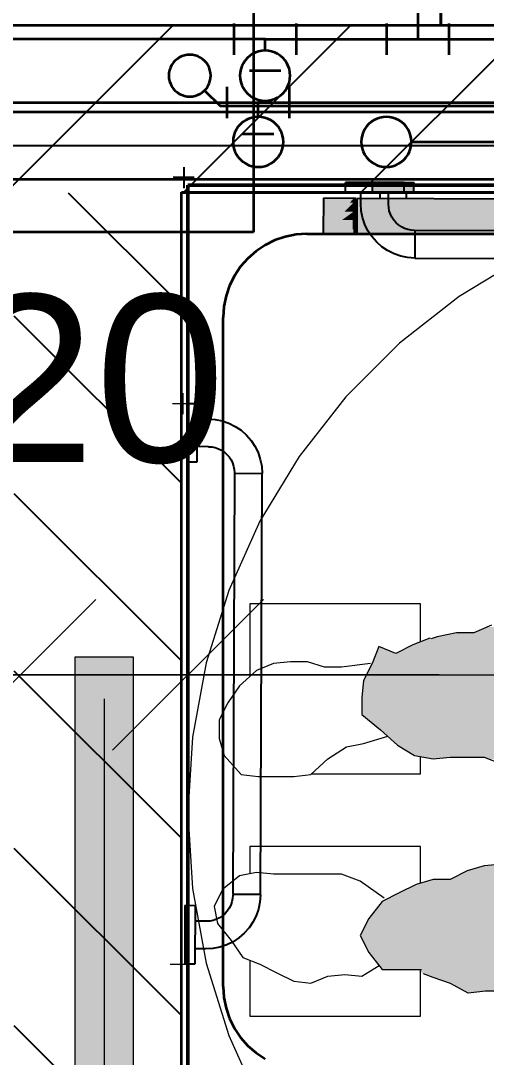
# Model space of a CAD drawing. Extents: x 0 to 756, y -25 to 420.
# Drawn here: x 347.24 to 358.36, y 277.34 to 302.13 of the extents above; entities that cross this region are included whole.
import ezdxf
from ezdxf.lldxf.tags import DXFTag

# ---------------------------------------------------------------- set-up
doc = ezdxf.new("R2010")
doc.units = 0
doc.layers.get('0').update_dxf_attribs({"lineweight": 25})
doc.layers.get('DEFPOINTS').update_dxf_attribs({"lineweight": 25})
for name, color, linetype, lineweight in [('A_Innenwand', 7, 'Continuous', 25), ('Fenstermakro_ Türmakro', 7, 'Continuous', 13), ('Menschen', 7, 'Continuous', 18), ('Möblierung', 7, 'Continuous', 13), ('S_Einrichtung', 7, 'Continuous', 35), ('Sanitär', 7, 'Continuous', 25), ('Sanitär-Armaturen', 7, 'Continuous', 13), ('Standard', 7, 'Continuous', 25), ('Wand Holz nicht tragend', 7, 'Continuous', 13), ('Wand Holz tragend', 7, 'Continuous', 13)]:
    doc.layers.add(name, color=color, linetype=linetype, lineweight=lineweight)
for name, color, linetype, lineweight, true_color in [('Hilfskonstruktion', 7, 'Continuous', 25, 0xcccc00), ('L_Abluft', 2, 'Continuous', 35, 0xffff00), ('L_Schalldaempfer', 7, 'Continuous', 35, 0xababab), ('Raum', 250, 'Continuous', 13, 0x333333), ('S_Kaltwasser', 3, 'Continuous', 35, 0x00ff00), ('S_Schmutzwasser', 7, 'Continuous', 35, 0x808040), ('S_Warmwasser', 1, 'fein_strichliert', 35, 0xff0000)]:
    doc.layers.add(name, color=color, linetype=linetype, lineweight=lineweight, true_color=true_color)
doc.styles.get("Standard").update_dxf_attribs({"font": 'arial.ttf'})
tags = doc.linetypes.add('fein_strichliert', pattern=[4, 1, -2, 1]).pattern_tags.tags
tags[8:9] = [DXFTag(74, 4), DXFTag(75, 0), DXFTag(340, '0'), DXFTag(46, 0.0), DXFTag(50, 0.0), DXFTag(44, 0.0), DXFTag(45, 0.0)]
tags[6:7] = [DXFTag(74, 4), DXFTag(75, 0), DXFTag(340, '0'), DXFTag(46, 0.0), DXFTag(50, 0.0), DXFTag(44, 0.0), DXFTag(45, 0.0)]
tags[4:5] = [DXFTag(74, 4), DXFTag(75, 0), DXFTag(340, '0'), DXFTag(46, 0.0), DXFTag(50, 0.0), DXFTag(44, 0.0), DXFTag(45, 0.0)]
tags = doc.linetypes.add('STRICHPUNKT2', pattern=[12.7, 6.35, -3.175, 0, -3.175]).pattern_tags.tags
tags[10:11] = [DXFTag(74, 4), DXFTag(75, 0), DXFTag(340, '0'), DXFTag(46, 0.0), DXFTag(50, 0.0), DXFTag(44, 0.0), DXFTag(45, 0.0)]
tags[8:9] = [DXFTag(74, 4), DXFTag(75, 0), DXFTag(340, '0'), DXFTag(46, 0.0), DXFTag(50, 0.0), DXFTag(44, 0.0), DXFTag(45, 0.0)]
tags[6:7] = [DXFTag(74, 4), DXFTag(75, 0), DXFTag(340, '0'), DXFTag(46, 0.0), DXFTag(50, 0.0), DXFTag(44, 0.0), DXFTag(45, 0.0)]
tags[4:5] = [DXFTag(74, 4), DXFTag(75, 0), DXFTag(340, '0'), DXFTag(46, 0.0), DXFTag(50, 0.0), DXFTag(44, 0.0), DXFTag(45, 0.0)]
tags = doc.linetypes.add('VERDECKT2_S2', pattern=[0.27, 0.2, -0.07]).pattern_tags.tags
tags[6:7] = [DXFTag(74, 4), DXFTag(75, 0), DXFTag(340, '0'), DXFTag(46, 1.0), DXFTag(50, 0.0), DXFTag(44, 0.0), DXFTag(45, 0.0)]
tags[4:5] = [DXFTag(74, 4), DXFTag(75, 0), DXFTag(340, '0'), DXFTag(46, 1.0), DXFTag(50, 0.0), DXFTag(44, 0.0), DXFTag(45, 0.0)]

# ---------------------------------------------------------------- blocks, each defined once
blk = doc.blocks.new('Referenz-A01I5XF3IE')
at = {"layer": 'DEFPOINTS', "color": 0, "linetype": 'Continuous', "lineweight": 18, "ltscale": 0.18}
for p, q in [((351.236, 298.191), (351.236, 298.191)), ((351.236, 298.191), (351.236, 298.191)), ((351.236, 286.482), (351.236, 286.482))]:
    blk.add_line(p, q, dxfattribs=at)
at = {"layer": 'Fenstermakro_ Türmakro', "color": 0, "linetype": 'Continuous', "ltscale": 0.13}
for p, q in [((349.935, 286.909), (348.534, 286.909)), ((348.534, 286.909), (348.534, 267.69)), ((349.935, 267.69), (349.935, 286.909)), ((349.234, 285.908), (349.234, 267.69))]:
    blk.add_line(p, q, dxfattribs=at)
for points in [[(348.534, 267.69), (349.935, 286.909), (348.534, 286.909)], [(348.534, 267.69), (349.935, 267.69), (349.935, 286.909)]]:
    blk.add_solid(points, dxfattribs=at)
at = {"layer": 'Hilfskonstruktion', "color": 0, "linetype": 'Continuous', "lineweight": -2, "ltscale": 0.25}
for p, q in [((351.137, 298.625), (351.135, 298.125)), ((351.386, 298.374), (350.886, 298.376))]:
    blk.add_line(p, q, dxfattribs=at)
at = {"layer": 'Hilfskonstruktion', "color": 0, "lineweight": 13}
for p, q in [((351.115, 293.222), (351.113, 292.721)), ((350.864, 292.973), (351.364, 292.971)), ((351.06, 279.814), (351.058, 279.314)), ((350.809, 279.565), (351.309, 279.563))]:
    blk.add_line(p, q, dxfattribs=at)
at = {"layer": 'Menschen', "color": 0, "lineweight": -2}
for points in [[(358.067, 287.487), (360.612, 287.626), (358.38, 287.626)], [(358.067, 287.487), (360.82, 287.487), (360.612, 287.626)], [(356.693, 287.231), (368.478, 287.348), (356.984, 287.348)], [(356.693, 287.231), (368.653, 287.231), (368.478, 287.348)], [(356.984, 287.348), (357.05, 287.348), (357.04, 287.37)], [(357.05, 287.348), (360.959, 287.394), (357.188, 287.394)], [(357.05, 287.348), (361.029, 287.348), (360.959, 287.394)], [(357.188, 287.394), (360.82, 287.487), (358.067, 287.487)], [(357.188, 287.394), (360.959, 287.394), (360.82, 287.487)], [(357.188, 287.394), (358.067, 287.487), (357.651, 287.487)], [(355.733, 286.995), (356.204, 286.995), (355.798, 287.157)], [(356.3, 287.043), (372.941, 287.151), (356.517, 287.151)], [(356.3, 287.043), (372.977, 287.043), (372.941, 287.151)], [(356.517, 287.151), (372.948, 287.198), (356.61, 287.198)], [(356.517, 287.151), (372.941, 287.151), (372.948, 287.198)], [(356.61, 287.198), (372.954, 287.231), (356.693, 287.231)], [(356.61, 287.198), (372.948, 287.198), (372.954, 287.231)], [(355.636, 286.751), (372.997, 286.995), (355.733, 286.995)], [(355.636, 286.751), (373.098, 286.751), (372.997, 286.995)], [(356.204, 286.995), (372.977, 287.043), (356.3, 287.043)], [(356.204, 286.995), (372.997, 286.995), (372.977, 287.043)], [(355.433, 286.345), (373.098, 286.751), (355.636, 286.751)], [(355.433, 286.345), (373.267, 286.345), (373.098, 286.751)], [(355.424, 286.26), (373.267, 286.345), (355.433, 286.345)], [(355.424, 286.26), (373.303, 286.26), (373.267, 286.345)], [(355.399, 286.008), (373.303, 286.26), (355.424, 286.26)], [(373.407, 286.008), (355.399, 286.008), (373.303, 286.26)], [(355.392, 285.938), (369.276, 286.008), (355.399, 286.008)], [(355.392, 285.938), (368.963, 285.938), (369.276, 286.008)], [(355.392, 285.922), (368.963, 285.938), (355.392, 285.938)], [(355.392, 285.922), (368.89, 285.922), (368.963, 285.938)], [(355.392, 285.708), (368.89, 285.922), (355.392, 285.922)], [(355.392, 285.708), (368.354, 285.708), (368.89, 285.922)], [(373.407, 286.008), (373.407, 286.008), (355.399, 286.008)], [(369.276, 286.008), (355.399, 286.008), (355.399, 286.008)], [(355.392, 285.532), (368.354, 285.708), (355.392, 285.708)], [(355.392, 285.532), (368.091, 285.532), (368.354, 285.708)], [(355.545, 285.407), (368.091, 285.532), (355.392, 285.532)], [(355.545, 285.407), (367.904, 285.407), (368.091, 285.532)], [(355.839, 285.166), (367.904, 285.407), (355.545, 285.407)], [(355.839, 285.166), (367.77, 285.166), (367.904, 285.407)], [(356, 285.021), (367.77, 285.166), (355.839, 285.166)], [(356, 285.021), (367.69, 285.021), (367.77, 285.166)], [(356.022, 285.001), (367.69, 285.021), (356, 285.021)], [(356.022, 285.001), (367.715, 285.001), (367.69, 285.021)], [(356.191, 284.849), (367.715, 285.001), (356.022, 285.001)], [(356.191, 284.849), (367.261, 284.849), (367.715, 285.001)], [(356.244, 284.801), (367.261, 284.849), (356.191, 284.849)], [(356.244, 284.801), (367.245, 284.801), (367.261, 284.849)], [(356.65, 284.557), (367.245, 284.801), (356.244, 284.801)], [(356.65, 284.557), (367.164, 284.557), (367.245, 284.801)], [(356.873, 284.516), (367.164, 284.557), (356.65, 284.557)], [(356.873, 284.516), (357.503, 284.516), (367.164, 284.557)], [(357.097, 284.476), (357.503, 284.516), (356.873, 284.516)], [(357.503, 284.516), (358.314, 284.516), (367.164, 284.557)], [(358.314, 284.516), (367.15, 284.516), (367.164, 284.557)], [(358.448, 284.463), (367.15, 284.516), (358.314, 284.516)], [(358.01, 281.825), (360.81, 281.916), (358.314, 281.916)], [(358.01, 281.825), (361.198, 281.825), (360.81, 281.916)], [(358.314, 281.916), (360.465, 281.998), (359.207, 281.998)], [(358.314, 281.916), (360.81, 281.916), (360.465, 281.998)], [(357.503, 281.591), (367.603, 281.795), (357.908, 281.795)], [(357.503, 281.591), (367.58, 281.591), (367.603, 281.795)], [(357.908, 281.795), (367.604, 281.802), (357.934, 281.802)], [(357.908, 281.795), (367.603, 281.795), (367.604, 281.802)], [(357.934, 281.802), (367.613, 281.825), (358.01, 281.825)], [(357.934, 281.802), (367.604, 281.802), (367.613, 281.825)], [(356.285, 281.266), (367.561, 281.416), (356.584, 281.416)], [(356.285, 281.266), (367.898, 281.266), (367.561, 281.416)], [(356.584, 281.416), (367.567, 281.47), (356.691, 281.47)], [(356.584, 281.416), (367.561, 281.416), (367.567, 281.47)], [(356.691, 281.47), (367.58, 281.591), (357.503, 281.591)], [(356.691, 281.47), (367.567, 281.47), (367.58, 281.591)], [(356.691, 281.47), (357.503, 281.591), (357.097, 281.591)], [(355.879, 281.063), (368.858, 281.116), (355.984, 281.116)], [(355.879, 281.063), (368.976, 281.063), (368.858, 281.116)], [(355.984, 281.116), (367.947, 281.244), (356.241, 281.244)], [(355.984, 281.116), (368.376, 281.116), (367.947, 281.244)], [(356.241, 281.244), (367.898, 281.266), (356.285, 281.266)], [(356.241, 281.244), (367.947, 281.244), (367.898, 281.266)], [(355.6, 280.714), (373.322, 280.944), (370.305, 280.944)], [(355.6, 280.714), (373.303, 280.714), (373.322, 280.944)], [(355.6, 280.714), (369.533, 280.944), (355.784, 280.944)], [(355.6, 280.714), (370.305, 280.944), (369.533, 280.944)], [(355.784, 280.944), (369.147, 280.987), (355.818, 280.987)], [(355.784, 280.944), (369.533, 280.944), (369.147, 280.987)], [(355.818, 280.987), (368.976, 281.063), (355.879, 281.063)], [(355.818, 280.987), (369.147, 280.987), (368.976, 281.063)], [(355.351, 280.251), (373.298, 280.657), (355.554, 280.657)], [(373.264, 280.251), (355.351, 280.251), (373.298, 280.657)], [(355.554, 280.657), (373.303, 280.714), (355.6, 280.714)], [(355.554, 280.657), (373.298, 280.657), (373.303, 280.714)], [(373.264, 280.251), (373.264, 280.251), (355.351, 280.251)], [(355.511, 279.932), (373.264, 280.251), (355.351, 280.251)], [(373.264, 280.251), (355.351, 280.251), (355.351, 280.251)], [(355.511, 279.932), (373.237, 279.932), (373.264, 280.251)], [(355.554, 279.845), (373.237, 279.932), (355.511, 279.932)], [(355.554, 279.845), (373.224, 279.845), (373.237, 279.932)], [(355.85, 279.475), (373.224, 279.845), (355.554, 279.845)], [(355.85, 279.475), (373.167, 279.475), (373.224, 279.845)], [(355.879, 279.438), (368.936, 279.475), (355.85, 279.475)], [(355.879, 279.438), (356.792, 279.438), (368.936, 279.475)], [(356.792, 279.438), (368.948, 279.438), (368.936, 279.475)], [(356.792, 279.364), (368.948, 279.438), (356.792, 279.438)], [(356.792, 279.364), (368.973, 279.364), (368.948, 279.438)], [(357.096, 279.243), (368.973, 279.364), (356.792, 279.364)], [(357.096, 279.243), (369.013, 279.243), (368.973, 279.364)], [(357.141, 279.228), (369.013, 279.243), (357.096, 279.243)], [(357.141, 279.228), (369.018, 279.228), (369.013, 279.243)], [(357.512, 279.104), (369.018, 279.228), (357.141, 279.228)], [(357.512, 279.104), (368.709, 279.104), (369.018, 279.228)], [(357.679, 279.011), (368.709, 279.104), (357.512, 279.104)], [(357.679, 279.011), (362.093, 279.011), (368.709, 279.104)], [(357.845, 278.919), (362.093, 279.011), (357.679, 279.011)], [(357.845, 278.919), (358.345, 278.919), (362.093, 279.011)], [(357.929, 278.872), (358.345, 278.919), (357.845, 278.919)], [(358.345, 278.919), (358.761, 278.919), (362.093, 279.011)]]:
    blk.add_solid(points, dxfattribs=at)
at = {"layer": 'Möblierung', "color": 0, "linetype": 'VERDECKT2_S2', "ltscale": 0.13}
for p, q in [((359.27, 296.472), (357.719, 295.534)), ((357.719, 295.534), (356.292, 294.416)), ((356.292, 294.416), (355.011, 293.134)), ((355.011, 293.134), (353.893, 291.708)), ((353.893, 291.708), (352.955, 290.157)), ((352.955, 290.157), (352.211, 288.504)), ((352.211, 288.504), (351.672, 286.773)), ((351.672, 286.773), (351.345, 284.99)), ((351.345, 284.99), (351.236, 283.181)), ((351.236, 283.181), (351.345, 281.372)), ((351.345, 281.372), (351.672, 279.589)), ((351.672, 279.589), (352.211, 277.858)), ((352.211, 277.858), (352.955, 276.206))]:
    blk.add_line(p, q, dxfattribs=at)
at = {"layer": 'Möblierung', "color": 0, "linetype": 'Continuous', "ltscale": 0.13}
for p, q in [((356.792, 288.181), (352.713, 288.181)), ((352.713, 288.181), (352.713, 286.442)), ((356.792, 287.271), (356.792, 288.181)), ((358.484, 287.672), (358.067, 287.487)), ((357.016, 287.36), (356.61, 287.198)), ((357.188, 287.394), (357.05, 287.348)), ((357.651, 287.487), (357.188, 287.394)), ((358.067, 287.487), (357.651, 287.487)), ((355.798, 287.157), (355.636, 286.751)), ((356.204, 286.995), (355.798, 287.157)), ((356.61, 287.198), (356.204, 286.995)), ((352.876, 286.588), (352.47, 286.223)), ((353.282, 286.751), (352.876, 286.588)), ((353.687, 286.791), (353.282, 286.751)), ((354.093, 286.791), (353.687, 286.791)), ((354.499, 286.67), (354.093, 286.791)), ((354.905, 286.67), (354.499, 286.67)), ((355.595, 286.751), (354.905, 286.67)), ((355.636, 286.751), (355.433, 286.345)), ((355.433, 286.345), (355.392, 285.938)), ((352.47, 286.223), (352.186, 285.816)), ((355.392, 285.938), (355.392, 285.532)), ((352.186, 285.816), (351.983, 285.41)), ((351.983, 285.41), (351.983, 284.963)), ((355.392, 285.532), (355.839, 285.166)), ((355.839, 285.166), (356.244, 284.801)), ((351.983, 284.963), (352.105, 284.557)), ((355.027, 284.76), (355.433, 284.841)), ((355.433, 284.841), (356.008, 285.014)), ((354.58, 284.476), (355.027, 284.76)), ((356.244, 284.801), (356.65, 284.557)), ((352.105, 284.557), (352.506, 284.096)), ((354.17, 284.096), (354.58, 284.476)), ((356.65, 284.557), (357.097, 284.476)), ((356.792, 284.119), (356.792, 284.531)), ((357.097, 284.476), (357.503, 284.516)), ((357.503, 284.516), (358.314, 284.516)), ((358.314, 284.516), (358.72, 284.354)), ((352.506, 284.096), (352.912, 284.055)), ((353.764, 284.055), (354.17, 284.096)), ((354.195, 284.119), (356.792, 284.119)), ((352.912, 284.055), (353.764, 284.055)), ((356.792, 282.379), (352.713, 282.379)), ((352.713, 282.379), (352.713, 281.721)), ((356.792, 281.5), (356.792, 282.379)), ((358.314, 281.916), (357.908, 281.795)), ((359.207, 281.998), (358.314, 281.916)), ((352.47, 281.673), (352.064, 281.348)), ((352.876, 281.754), (352.47, 281.673)), ((353.282, 281.713), (352.876, 281.754)), ((354.905, 281.713), (353.282, 281.713)), ((355.351, 281.551), (354.905, 281.713)), ((357.908, 281.795), (357.503, 281.591)), ((355.92, 281.145), (355.351, 281.551)), ((356.691, 281.47), (356.285, 281.266)), ((357.097, 281.591), (356.691, 281.47)), ((357.503, 281.591), (357.097, 281.591)), ((352.064, 281.348), (351.861, 280.941)), ((356.285, 281.266), (355.879, 281.063)), ((351.861, 280.941), (351.942, 280.535)), ((355.879, 281.063), (355.554, 280.657)), ((355.554, 280.657), (355.351, 280.251)), ((351.942, 280.535), (352.267, 280.129)), ((352.267, 280.129), (352.551, 279.723)), ((355.351, 280.251), (355.554, 279.845)), ((352.551, 279.723), (352.957, 279.56)), ((352.713, 279.658), (352.713, 278.317)), ((355.554, 279.845), (355.879, 279.438)), ((352.957, 279.56), (353.363, 279.357)), ((355.392, 279.276), (355.803, 279.533)), ((355.879, 279.438), (356.813, 279.438)), ((356.792, 278.317), (356.792, 279.438)), ((353.363, 279.357), (353.769, 279.154)), ((353.769, 279.154), (354.174, 279.113)), ((354.174, 279.113), (354.58, 279.276)), ((354.58, 279.276), (354.986, 279.316)), ((354.986, 279.316), (355.392, 279.276)), ((357.096, 279.243), (356.864, 279.336)), ((357.512, 279.104), (357.096, 279.243)), ((357.929, 278.872), (357.512, 279.104)), ((358.345, 278.919), (357.929, 278.872)), ((358.761, 278.919), (358.345, 278.919)), ((352.713, 278.317), (356.792, 278.317))]:
    blk.add_line(p, q, dxfattribs=at)
at = {"layer": 'Raum', "color": 0, "lineweight": -2}
for p, q in [((383.459, 298.191), (351.236, 298.191)), ((351.236, 298.191), (351.236, 235.481))]:
    blk.add_line(p, q, dxfattribs=at)
at = {"layer": 'Sanitär', "color": 0, "linetype": 'Continuous', "lineweight": -2, "ltscale": 0.25}
for p, q in [((354.997, 298.019), (354.999, 298.259)), ((356.399, 298.254), (354.999, 298.259)), ((355.636, 298.257), (355.635, 298.037)), ((356.637, 298.253), (355.636, 298.257)), ((356.398, 298.013), (356.399, 298.254)), ((356.636, 298.032), (356.637, 298.253)), ((356.398, 298.013), (354.997, 298.019)), ((355.366, 297.753), (355.368, 298.018)), ((355.635, 298.037), (356.636, 298.032)), ((355.818, 298.036), (355.817, 297.873)), ((356.027, 297.739), (356.028, 298.015)), ((356.453, 298.033), (356.452, 297.871)), ((354.472, 297.879), (354.468, 297.038)), ((355.25, 297.876), (354.472, 297.879)), ((355.192, 297.776), (355.191, 297.558)), ((355.232, 297.776), (355.192, 297.776)), ((355.231, 297.557), (355.232, 297.776)), ((355.246, 297.035), (355.25, 297.876)), ((355.272, 297.793), (355.249, 297.793)), ((355.272, 297.875), (355.269, 297.035)), ((359.737, 297.857), (355.272, 297.875)), ((355.376, 297.584), (355.366, 297.753)), ((356.032, 297.657), (356.027, 297.739)), ((355.191, 297.558), (355.231, 297.557)), ((355.408, 297.417), (355.376, 297.584)), ((356.047, 297.577), (356.032, 297.657)), ((356.073, 297.499), (356.047, 297.577)), ((356.109, 297.426), (356.073, 297.499)), ((355.19, 297.357), (355.189, 297.141)), ((355.23, 297.357), (355.19, 297.357)), ((355.229, 297.141), (355.23, 297.357)), ((355.462, 297.257), (355.408, 297.417)), ((355.536, 297.104), (355.462, 297.257)), ((356.154, 297.358), (356.109, 297.426)), ((356.208, 297.296), (356.154, 297.358)), ((356.269, 297.242), (356.208, 297.296)), ((356.337, 297.197), (356.269, 297.242)), ((354.468, 297.038), (355.246, 297.035)), ((355.189, 297.141), (355.229, 297.141)), ((355.269, 297.117), (355.247, 297.117)), ((355.269, 297.035), (359.734, 297.017)), ((355.629, 296.963), (355.536, 297.104)), ((356.41, 297.16), (356.337, 297.197)), ((356.487, 297.134), (356.41, 297.16)), ((356.567, 297.117), (356.487, 297.134)), ((356.648, 297.112), (356.567, 297.117)), ((362.059, 297.09), (356.648, 297.112)), ((356.662, 296.451), (356.665, 297.112)), ((355.74, 296.835), (355.629, 296.963)), ((355.867, 296.723), (355.74, 296.835)), ((356.007, 296.628), (355.867, 296.723)), ((356.159, 296.552), (356.007, 296.628)), ((356.319, 296.497), (356.159, 296.552)), ((356.485, 296.463), (356.319, 296.497)), ((356.654, 296.451), (356.485, 296.463)), ((356.654, 296.451), (361.941, 296.43)), ((351.214, 292.971), (351.208, 291.571)), ((351.214, 292.971), (351.454, 292.971)), ((351.454, 292.971), (351.448, 291.57)), ((351.453, 292.6), (351.717, 292.6)), ((351.717, 292.6), (351.886, 292.589)), ((351.886, 292.589), (352.052, 292.555)), ((352.052, 292.555), (352.213, 292.5)), ((352.213, 292.5), (352.364, 292.425)), ((352.364, 292.425), (352.505, 292.331)), ((352.505, 292.331), (352.632, 292.219)), ((352.632, 292.219), (352.743, 292.091)), ((352.743, 292.091), (352.837, 291.95)), ((351.726, 291.939), (351.45, 291.941)), ((351.726, 291.939), (351.808, 291.934)), ((351.808, 291.934), (351.888, 291.917)), ((351.888, 291.917), (351.965, 291.891)), ((351.965, 291.891), (352.038, 291.855)), ((352.038, 291.855), (352.106, 291.809)), ((352.106, 291.809), (352.167, 291.755)), ((352.837, 291.95), (352.912, 291.798)), ((352.912, 291.798), (352.965, 291.637)), ((351.448, 291.57), (351.208, 291.571)), ((352.167, 291.755), (352.22, 291.693)), ((352.22, 291.693), (352.265, 291.625)), ((352.265, 291.625), (352.301, 291.552)), ((352.301, 291.552), (352.327, 291.474)), ((352.965, 291.637), (352.998, 291.471)), ((352.348, 291.313), (352.306, 281.229)), ((352.327, 291.474), (352.343, 291.394)), ((352.343, 291.394), (352.348, 291.313)), ((353.008, 291.294), (352.348, 291.296)), ((352.967, 281.226), (353.008, 291.302)), ((352.998, 291.471), (353.008, 291.302)), ((352.301, 281.131), (352.284, 281.051)), ((352.306, 281.213), (352.301, 281.131)), ((352.967, 281.226), (352.306, 281.229)), ((352.967, 281.218), (352.955, 281.049)), ((351.165, 280.963), (351.159, 279.563)), ((351.405, 280.962), (351.165, 280.963)), ((351.405, 280.962), (351.399, 279.561)), ((352.222, 280.901), (352.176, 280.833)), ((352.258, 280.974), (352.222, 280.901)), ((352.284, 281.051), (352.258, 280.974)), ((352.921, 280.883), (352.866, 280.723)), ((352.955, 281.049), (352.921, 280.883)), ((351.919, 280.638), (351.841, 280.612)), ((351.992, 280.673), (351.919, 280.638)), ((352.06, 280.718), (351.992, 280.673)), ((352.122, 280.772), (352.06, 280.718)), ((352.176, 280.833), (352.122, 280.772)), ((352.866, 280.723), (352.79, 280.571)), ((351.68, 280.591), (351.403, 280.592)), ((351.761, 280.596), (351.68, 280.591)), ((351.841, 280.612), (351.761, 280.596)), ((352.696, 280.431), (352.583, 280.304)), ((352.79, 280.571), (352.696, 280.431)), ((352.455, 280.193), (352.314, 280.1)), ((352.583, 280.304), (352.455, 280.193)), ((351.665, 279.931), (351.401, 279.932)), ((351.834, 279.941), (351.665, 279.931)), ((352.001, 279.972), (351.834, 279.941)), ((352.161, 280.026), (352.001, 279.972)), ((352.314, 280.1), (352.161, 280.026)), ((351.399, 279.561), (351.159, 279.563))]:
    blk.add_line(p, q, dxfattribs=at)
at = {"layer": 'Sanitär', "color": 0, "lineweight": 13}
for points in [[(355.231, 297.558), (355.191, 297.558), (355.232, 297.776)], [(355.191, 297.558), (355.232, 297.776), (355.192, 297.776)], [(355.232, 297.776), (355.192, 297.776), (355.192, 297.776)], [(355.231, 297.557), (355.231, 297.558), (355.191, 297.558)], [(355.229, 297.141), (355.189, 297.141), (355.23, 297.357)], [(355.189, 297.141), (355.23, 297.357), (355.19, 297.357)], [(355.23, 297.357), (355.19, 297.357), (355.19, 297.357)], [(355.229, 297.141), (355.229, 297.141), (355.189, 297.141)]]:
    blk.add_solid(points, dxfattribs=at)
at = {"layer": 'Sanitär-Armaturen', "color": 0, "linetype": 'Continuous', "ltscale": 0.13}
for points in [[(356.636, 298.037), (355.635, 298.037), (356.637, 298.253)], [(355.635, 298.037), (356.637, 298.253), (355.636, 298.253)], [(356.637, 298.253), (355.636, 298.253), (355.636, 298.257)], [(356.636, 298.032), (356.636, 298.037), (355.635, 298.037)], [(354.468, 297.038), (355.192, 297.876), (354.472, 297.876)], [(354.468, 297.038), (355.192, 297.776), (355.106, 297.776)], [(355.192, 297.876), (354.472, 297.876), (354.472, 297.879)], [(355.191, 297.558), (354.978, 297.558), (355.192, 297.776)], [(355.192, 297.776), (355.106, 297.776), (355.192, 297.876)], [(355.232, 297.776), (355.192, 297.776), (355.232, 297.876)], [(355.192, 297.776), (355.232, 297.876), (355.192, 297.876)], [(355.232, 297.876), (355.192, 297.876), (355.192, 297.876)], [(355.232, 297.776), (355.232, 297.776), (355.192, 297.776)], [(355.232, 297.776), (355.25, 297.876), (355.232, 297.876)], [(355.25, 297.876), (355.232, 297.876), (355.232, 297.876)], [(355.232, 297.776), (355.249, 297.784), (355.233, 297.784)], [(355.249, 297.784), (355.233, 297.784), (355.25, 297.876)], [(359.734, 297.035), (355.269, 297.035), (359.737, 297.857)], [(355.269, 297.035), (359.737, 297.857), (355.272, 297.857)], [(359.737, 297.857), (355.272, 297.857), (355.272, 297.875)], [(354.468, 297.038), (355.191, 297.558), (354.978, 297.558)], [(355.19, 297.357), (354.912, 297.357), (355.191, 297.558)], [(355.19, 297.357), (355.231, 297.557), (355.191, 297.557)], [(355.19, 297.357), (355.231, 297.549), (355.229, 297.549)], [(355.23, 297.357), (355.19, 297.357), (355.231, 297.549)], [(355.231, 297.557), (355.191, 297.557), (355.191, 297.558)], [(355.231, 297.549), (355.229, 297.549), (355.231, 297.557)], [(355.248, 297.365), (355.23, 297.365), (355.231, 297.549)], [(354.468, 297.038), (355.19, 297.357), (354.912, 297.357)], [(355.189, 297.141), (354.701, 297.141), (355.19, 297.357)], [(355.23, 297.357), (355.23, 297.357), (355.19, 297.357)], [(355.23, 297.357), (355.248, 297.365), (355.23, 297.365)], [(355.189, 297.038), (354.468, 297.038), (355.189, 297.141)], [(354.468, 297.038), (355.189, 297.141), (354.701, 297.141)], [(355.189, 297.035), (355.189, 297.038), (354.468, 297.038)], [(355.189, 297.035), (355.229, 297.141), (355.189, 297.141)], [(355.229, 297.141), (355.189, 297.141), (355.189, 297.141)], [(355.189, 297.035), (355.229, 297.133), (355.226, 297.133)], [(355.229, 297.035), (355.189, 297.035), (355.229, 297.133)], [(355.229, 297.035), (355.229, 297.035), (355.189, 297.035)], [(355.229, 297.133), (355.226, 297.133), (355.229, 297.141)], [(355.246, 297.035), (355.229, 297.035), (355.229, 297.133)], [(355.246, 297.035), (355.246, 297.035), (355.229, 297.035)], [(359.734, 297.017), (359.734, 297.035), (355.269, 297.035)]]:
    blk.add_solid(points, dxfattribs=at)
at = {"layer": 'Standard', "color": 0, "lineweight": 18}
for p, q in [((351.236, 283.48), (351.236, 289.484)), ((351.236, 289.484), (351.236, 283.48)), ((345.432, 284.681), (349.034, 288.283)), ((349.034, 288.283), (345.432, 284.681)), ((349.435, 284.681), (353.037, 288.283)), ((353.037, 288.283), (349.435, 284.681)), ((341.229, 286.482), (350.235, 286.482)), ((353.237, 286.482), (344.231, 286.482)), ((345.232, 286.482), (354.238, 286.482)), ((347.233, 286.482), (351.236, 286.482)), ((357.24, 286.482), (348.234, 286.482)), ((351.236, 286.482), (364.627, 286.482))]:
    blk.add_line(p, q, dxfattribs=at)
at = {"layer": 'Wand Holz nicht tragend', "color": 0, "lineweight": 50}
blk.add_line((351.236, 298.191), (383.459, 298.191), dxfattribs=at)
at = {"layer": 'Wand Holz tragend', "color": 0, "lineweight": 50}
blk.add_line((351.236, 267.69), (351.236, 298.191), dxfattribs=at)
at = {"layer": 'Standard', "color": 0, "lineweight": 18, "insert": (345.91, 295.576), "char_height": 4.00267, "attachment_point": 1}
blk.add_mtext('{\\fArial;20}', dxfattribs=at)
blk = doc.blocks.new('Waschmaschine-A01I5XJBIE', base_point=(345.279, 302.013))
at = {"color": 0, "lineweight": -2}
for p, q in [((357.279, 314.013), (357.279, 302.013)), ((357.279, 302.013), (345.279, 302.013))]:
    blk.add_line(p, q, dxfattribs=at)
blk = doc.blocks.new('Anschluss-Element-A01I5XJDIE', base_point=(352.479, 300.213))
at = {"color": 0, "lineweight": -2}
for p, q in [((352.655, 301.238), (352.603, 301.179)), ((352.714, 301.289), (352.655, 301.238)), ((352.779, 301.333), (352.714, 301.289)), ((352.85, 301.368), (352.779, 301.333)), ((352.924, 301.393), (352.85, 301.368)), ((353.001, 301.408), (352.924, 301.393)), ((353.079, 301.413), (353.001, 301.408)), ((353.158, 301.408), (353.079, 301.413)), ((353.234, 301.393), (353.158, 301.408)), ((353.309, 301.368), (353.234, 301.393)), ((353.379, 301.333), (353.309, 301.368)), ((353.444, 301.289), (353.379, 301.333)), ((353.503, 301.238), (353.444, 301.289)), ((353.555, 301.179), (353.503, 301.238)), ((352.5, 300.969), (352.484, 300.892)), ((352.525, 301.043), (352.5, 300.969)), ((352.56, 301.113), (352.525, 301.043)), ((352.603, 301.179), (352.56, 301.113)), ((353.599, 301.113), (353.555, 301.179)), ((353.634, 301.043), (353.599, 301.113)), ((353.659, 300.969), (353.634, 301.043)), ((353.674, 300.892), (353.659, 300.969)), ((352.484, 300.892), (352.479, 300.813)), ((352.479, 300.813), (352.484, 300.735)), ((352.484, 300.735), (352.5, 300.658)), ((353.659, 300.658), (353.674, 300.735)), ((353.679, 300.813), (353.674, 300.892)), ((353.674, 300.735), (353.679, 300.813)), ((352.5, 300.658), (352.525, 300.584)), ((352.525, 300.584), (352.56, 300.513)), ((352.56, 300.513), (352.603, 300.448)), ((352.603, 300.448), (352.655, 300.389)), ((353.503, 300.389), (353.555, 300.448)), ((353.555, 300.448), (353.599, 300.513)), ((353.599, 300.513), (353.634, 300.584)), ((353.634, 300.584), (353.659, 300.658)), ((352.655, 300.389), (352.714, 300.337)), ((352.714, 300.337), (352.779, 300.294)), ((352.779, 300.294), (352.85, 300.259)), ((352.85, 300.259), (352.924, 300.234)), ((352.924, 300.234), (353.001, 300.218)), ((353.001, 300.218), (353.079, 300.213)), ((353.079, 300.213), (353.158, 300.218)), ((353.158, 300.218), (353.234, 300.234)), ((353.234, 300.234), (353.309, 300.259)), ((353.309, 300.259), (353.379, 300.294)), ((353.379, 300.294), (353.444, 300.337)), ((353.444, 300.337), (353.503, 300.389))]:
    blk.add_line(p, q, dxfattribs=at)
blk = doc.blocks.new('Anschluss-Element-A01I5XJFIE', base_point=(350.779, 300.313))
at = {"color": 0, "lineweight": -2}
for p, q in [((350.975, 301.21), (350.926, 301.167)), ((351.029, 301.246), (350.975, 301.21)), ((351.088, 301.275), (351.029, 301.246)), ((351.15, 301.296), (351.088, 301.275)), ((351.214, 301.309), (351.15, 301.296)), ((351.279, 301.313), (351.214, 301.309)), ((351.344, 301.309), (351.279, 301.313)), ((351.409, 301.296), (351.344, 301.309)), ((351.471, 301.275), (351.409, 301.296)), ((351.529, 301.246), (351.471, 301.275)), ((351.584, 301.21), (351.529, 301.246)), ((351.633, 301.167), (351.584, 301.21)), ((350.796, 300.943), (350.783, 300.879)), ((350.817, 301.005), (350.796, 300.943)), ((350.846, 301.063), (350.817, 301.005)), ((350.883, 301.118), (350.846, 301.063)), ((350.926, 301.167), (350.883, 301.118)), ((351.676, 301.118), (351.633, 301.167)), ((351.712, 301.063), (351.676, 301.118)), ((351.741, 301.005), (351.712, 301.063)), ((351.762, 300.943), (351.741, 301.005)), ((351.775, 300.879), (351.762, 300.943)), ((350.783, 300.879), (350.779, 300.813)), ((350.779, 300.813), (350.783, 300.748)), ((350.783, 300.748), (350.796, 300.684)), ((351.762, 300.684), (351.775, 300.748)), ((351.779, 300.813), (351.775, 300.879)), ((351.775, 300.748), (351.779, 300.813)), ((350.796, 300.684), (350.817, 300.622)), ((350.817, 300.622), (350.846, 300.563)), ((350.846, 300.563), (350.883, 300.509)), ((350.883, 300.509), (350.926, 300.46)), ((350.926, 300.46), (350.975, 300.417)), ((351.584, 300.417), (351.633, 300.46)), ((351.633, 300.46), (351.676, 300.509)), ((351.676, 300.509), (351.712, 300.563)), ((351.712, 300.563), (351.741, 300.622)), ((351.741, 300.622), (351.762, 300.684)), ((350.975, 300.417), (351.029, 300.38)), ((351.029, 300.38), (351.088, 300.351)), ((351.088, 300.351), (351.15, 300.33)), ((351.15, 300.33), (351.214, 300.318)), ((351.214, 300.318), (351.279, 300.313)), ((351.279, 300.313), (351.344, 300.318)), ((351.344, 300.318), (351.409, 300.33)), ((351.409, 300.33), (351.471, 300.351)), ((351.471, 300.351), (351.529, 300.38)), ((351.529, 300.38), (351.584, 300.417))]:
    blk.add_line(p, q, dxfattribs=at)
blk = doc.blocks.new('Polygon-A01I5XKRIE', base_point=(324.519, 297.073))
at = {"color": 0, "linetype": 'ByBlock', "lineweight": -2, "ltscale": 0.35}
for p, q in [((352.799, 313.793), (352.799, 297.073)), ((352.799, 297.073), (324.519, 297.073))]:
    blk.add_line(p, q, dxfattribs=at)
blk = doc.blocks.new('Wand-A01I5XLBIE', base_point=(280.279, 298.013))
at = {"color": 0, "linetype": 'ByBlock', "lineweight": -2, "ltscale": 0.25}
for p, q in [((296.279, 302.013), (387.279, 302.013)), ((351.079, 298.013), (387.279, 298.013))]:
    blk.add_line(p, q, dxfattribs=at)
at = {"color": 0, "lineweight": -2}
for p, q in [((346.876, 298.013), (350.876, 302.013)), ((351.118, 298.013), (355.118, 302.013)), ((355.361, 298.013), (359.361, 302.013))]:
    blk.add_line(p, q, dxfattribs=at)
blk = doc.blocks.new('Wickelfalzrohr-A01I5XLZIE', base_point=(306.886, 298.338))
at = {"color": 0, "linetype": 'ByBlock', "lineweight": -2, "ltscale": 0.35}
for p, q in [((366.886, 299.938), (306.886, 299.938)), ((306.886, 298.338), (366.886, 298.338))]:
    blk.add_line(p, q, dxfattribs=at)
at = {"color": 0, "linetype": 'STRICHPUNKT2', "lineweight": 25, "ltscale": 0.25}
blk.add_line((366.886, 299.138), (306.886, 299.138), dxfattribs=at)
blk = doc.blocks.new('Waschmaschine-A01I5XN7IE', base_point=(357.279, 302.013))
at = {"color": 0, "lineweight": -2}
for p, q in [((357.279, 302.013), (357.279, 314.013)), ((369.279, 302.013), (357.279, 302.013))]:
    blk.add_line(p, q, dxfattribs=at)
blk = doc.blocks.new('Duschwanne-A01I5XNLIE', base_point=(351.079, 276.029))
at = {"color": 0, "linetype": 'ByBlock', "lineweight": -2, "ltscale": 0.35}
for p, q in [((351.079, 276.029), (351.079, 298.029)), ((351.079, 298.029), (383.279, 298.029)), ((353.818, 297.012), (353.562, 296.961)), ((354.079, 297.029), (353.818, 297.012)), ((354.079, 297.029), (380.279, 297.029)), ((353.079, 296.761), (352.862, 296.615)), ((353.314, 296.876), (353.079, 296.761)), ((353.562, 296.961), (353.314, 296.876)), ((352.862, 296.615), (352.665, 296.443)), ((352.492, 296.246), (352.347, 296.029)), ((352.665, 296.443), (352.492, 296.246)), ((352.347, 296.029), (352.231, 295.794)), ((352.231, 295.794), (352.147, 295.546)), ((352.147, 295.546), (352.096, 295.29)), ((352.096, 295.29), (352.079, 295.029)), ((352.079, 279.029), (352.079, 295.029)), ((352.079, 279.029), (352.096, 278.768)), ((352.096, 278.768), (352.147, 278.511)), ((352.147, 278.511), (352.231, 278.263)), ((352.231, 278.263), (352.347, 278.029)), ((352.347, 278.029), (352.492, 277.811)), ((352.492, 277.811), (352.665, 277.614)), ((352.665, 277.614), (352.862, 277.442)), ((352.862, 277.442), (353.079, 277.297))]:
    blk.add_line(p, q, dxfattribs=at)
blk = doc.blocks.new('Anschluss-Element-A01I5XNNIE', base_point=(355.375, 298.629))
at = {"color": 0, "lineweight": -2}
for p, q in [((355.61, 299.705), (355.551, 299.653)), ((355.675, 299.748), (355.61, 299.705)), ((355.745, 299.783), (355.675, 299.748)), ((355.82, 299.808), (355.745, 299.783)), ((355.896, 299.824), (355.82, 299.808)), ((355.975, 299.829), (355.896, 299.824)), ((356.053, 299.824), (355.975, 299.829)), ((356.13, 299.808), (356.053, 299.824)), ((356.204, 299.783), (356.13, 299.808)), ((356.275, 299.748), (356.204, 299.783)), ((356.34, 299.705), (356.275, 299.748)), ((356.399, 299.653), (356.34, 299.705)), ((355.42, 299.458), (355.395, 299.384)), ((355.455, 299.529), (355.42, 299.458)), ((355.499, 299.594), (355.455, 299.529)), ((355.551, 299.653), (355.499, 299.594)), ((356.451, 299.594), (356.399, 299.653)), ((356.494, 299.529), (356.451, 299.594)), ((356.529, 299.458), (356.494, 299.529)), ((356.554, 299.384), (356.529, 299.458)), ((355.38, 299.307), (355.375, 299.229)), ((355.375, 299.229), (355.38, 299.15)), ((355.395, 299.384), (355.38, 299.307)), ((356.57, 299.307), (356.554, 299.384)), ((356.575, 299.229), (356.57, 299.307)), ((356.57, 299.15), (356.575, 299.229)), ((355.38, 299.15), (355.395, 299.073)), ((355.395, 299.073), (355.42, 298.999)), ((355.42, 298.999), (355.455, 298.929)), ((356.494, 298.929), (356.529, 298.999)), ((356.529, 298.999), (356.554, 299.073)), ((356.554, 299.073), (356.57, 299.15)), ((355.455, 298.929), (355.499, 298.863)), ((355.499, 298.863), (355.551, 298.804)), ((355.551, 298.804), (355.61, 298.753)), ((355.61, 298.753), (355.675, 298.709)), ((355.675, 298.709), (355.745, 298.674)), ((356.204, 298.674), (356.275, 298.709)), ((356.275, 298.709), (356.34, 298.753)), ((356.34, 298.753), (356.399, 298.804)), ((356.399, 298.804), (356.451, 298.863)), ((356.451, 298.863), (356.494, 298.929)), ((355.745, 298.674), (355.82, 298.649)), ((355.82, 298.649), (355.896, 298.634)), ((355.896, 298.634), (355.975, 298.629)), ((355.975, 298.629), (356.053, 298.634)), ((356.053, 298.634), (356.13, 298.649)), ((356.13, 298.649), (356.204, 298.674))]:
    blk.add_line(p, q, dxfattribs=at)
blk = doc.blocks.new('Anschluss-Element-A01I5XNPIE', base_point=(352.315, 298.629))
at = {"color": 0, "linetype": 'Continuous', "lineweight": -2, "ltscale": 0.35}
for p, q in [((352.55, 299.705), (352.491, 299.653)), ((352.615, 299.748), (352.55, 299.705)), ((352.685, 299.783), (352.615, 299.748)), ((352.76, 299.808), (352.685, 299.783)), ((352.836, 299.824), (352.76, 299.808)), ((352.915, 299.829), (352.836, 299.824)), ((352.993, 299.824), (352.915, 299.829)), ((353.07, 299.808), (352.993, 299.824)), ((353.144, 299.783), (353.07, 299.808)), ((353.215, 299.748), (353.144, 299.783)), ((353.28, 299.705), (353.215, 299.748)), ((353.339, 299.653), (353.28, 299.705)), ((352.36, 299.458), (352.335, 299.384)), ((352.395, 299.529), (352.36, 299.458)), ((352.439, 299.594), (352.395, 299.529)), ((352.491, 299.653), (352.439, 299.594)), ((353.391, 299.594), (353.339, 299.653)), ((353.434, 299.529), (353.391, 299.594)), ((353.469, 299.458), (353.434, 299.529)), ((353.494, 299.384), (353.469, 299.458)), ((352.32, 299.307), (352.315, 299.229)), ((352.315, 299.229), (352.32, 299.15)), ((352.335, 299.384), (352.32, 299.307)), ((353.51, 299.307), (353.494, 299.384)), ((353.515, 299.229), (353.51, 299.307)), ((353.51, 299.15), (353.515, 299.229)), ((352.32, 299.15), (352.335, 299.073)), ((352.335, 299.073), (352.36, 298.999)), ((352.36, 298.999), (352.395, 298.929)), ((353.434, 298.929), (353.469, 298.999)), ((353.469, 298.999), (353.494, 299.073)), ((353.494, 299.073), (353.51, 299.15)), ((352.395, 298.929), (352.439, 298.863)), ((352.439, 298.863), (352.491, 298.804)), ((352.491, 298.804), (352.55, 298.753)), ((352.55, 298.753), (352.615, 298.709)), ((352.615, 298.709), (352.685, 298.674)), ((353.144, 298.674), (353.215, 298.709)), ((353.215, 298.709), (353.28, 298.753)), ((353.28, 298.753), (353.339, 298.804)), ((353.339, 298.804), (353.391, 298.863)), ((353.391, 298.863), (353.434, 298.929)), ((352.685, 298.674), (352.76, 298.649)), ((352.76, 298.649), (352.836, 298.634)), ((352.836, 298.634), (352.915, 298.629)), ((352.915, 298.629), (352.993, 298.634)), ((352.993, 298.634), (353.07, 298.649)), ((353.07, 298.649), (353.144, 298.674))]:
    blk.add_line(p, q, dxfattribs=at)
blk = doc.blocks.new('Wand-A01I5XNXIE', base_point=(347.078, 235.345))
at = {"color": 0, "lineweight": -2}
for p, q in [((348.373, 298.013), (351.079, 295.307)), ((347.078, 295.066), (351.079, 291.065)), ((347.078, 290.823), (351.079, 286.822)), ((347.078, 286.581), (351.079, 282.579)), ((347.078, 282.338), (351.079, 278.337)), ((347.078, 278.095), (351.079, 274.094))]:
    blk.add_line(p, q, dxfattribs=at)
at = {"color": 0, "linetype": 'ByBlock', "lineweight": -2, "ltscale": 0.25}
blk.add_line((351.079, 298.013), (351.079, 267.533), dxfattribs=at)
blk = doc.blocks.new('Abwasserleitung-A01I5XORIE', base_point=(351.633, 300.09))
at = {"color": 0, "linetype": 'ByBlock', "lineweight": -2, "ltscale": 0.35}
for p, q in [((351.633, 300.46), (352.002, 300.09)), ((352.002, 300.09), (364.002, 300.09))]:
    blk.add_line(p, q, dxfattribs=at)
blk = doc.blocks.new('Verbundrohr (Stange)-A01I5XQ5IE', base_point=(329.633, 301.684))
at = {"color": 0, "linetype": 'ByBlock', "lineweight": -2, "ltscale": 0.35}
blk.add_line((353.079, 301.684), (329.633, 301.684), dxfattribs=at)
blk = doc.blocks.new('Verbundrohr (Stange)-A01I5XQ9IE', base_point=(353.079, 301.413))
at = {"color": 0, "linetype": 'ByBlock', "lineweight": -2, "ltscale": 0.35}
blk.add_line((353.079, 301.413), (353.079, 301.684), dxfattribs=at)
blk = doc.blocks.new('T-Stück-A01I5XQBIE', base_point=(352.329, 300.934))
at = {"color": 0, "lineweight": -2}
for p, q in [((352.329, 302.059), (352.329, 301.309)), ((353.829, 301.309), (353.829, 302.059)), ((352.704, 300.934), (353.454, 300.934))]:
    blk.add_line(p, q, dxfattribs=at)
blk = doc.blocks.new('Verbundrohr (Stange)-A01I5XQDIE', base_point=(356.575, 299.229))
at = {"color": 0, "linetype": 'ByBlock', "lineweight": -2, "ltscale": 0.35}
for p, q in [((359.975, 299.229), (359.975, 301.684)), ((356.575, 299.229), (359.975, 299.229))]:
    blk.add_line(p, q, dxfattribs=at)
blk = doc.blocks.new('Verbundrohr (Stange)-A01I5XRTIE', base_point=(356.73, 301.684))
at = {"color": 0, "linetype": 'ByBlock', "lineweight": -2, "ltscale": 0.35}
blk.add_line((356.73, 302.646), (356.73, 301.684), dxfattribs=at)
blk = doc.blocks.new('Verbundrohr (Stange)-A01I5XRVIE', base_point=(353.079, 301.684))
at = {"color": 0, "linetype": 'ByBlock', "lineweight": -2, "ltscale": 0.35}
blk.add_line((353.079, 301.684), (356.73, 301.684), dxfattribs=at)
blk = doc.blocks.new('Verbundrohr (Stange)-A01I5XRXIE', base_point=(356.73, 301.684))
at = {"color": 0, "linetype": 'ByBlock', "lineweight": -2, "ltscale": 0.35}
blk.add_line((356.73, 301.684), (359.975, 301.684), dxfattribs=at)
blk = doc.blocks.new('T-Stück-A01I5XRZIE', base_point=(355.98, 301.309))
at = {"color": 0, "lineweight": -2}
for p, q in [((357.105, 302.434), (356.355, 302.434)), ((355.98, 302.059), (355.98, 301.309)), ((357.48, 301.309), (357.48, 302.059))]:
    blk.add_line(p, q, dxfattribs=at)
blk = doc.blocks.new('Verbundrohr (Stange)-A01I5XS9IE', base_point=(352.915, 299.829))
at = {"color": 0, "linetype": 'ByBlock', "lineweight": -2, "ltscale": 0.35}
blk.add_line((352.915, 299.829), (352.915, 300.172), dxfattribs=at)
blk = doc.blocks.new('Verbundrohr (Stange)-A01I5XSBIE', base_point=(326.573, 300.172))
at = {"color": 0, "linetype": 'ByBlock', "lineweight": -2, "ltscale": 0.35}
blk.add_line((326.573, 300.172), (352.915, 300.172), dxfattribs=at)
blk = doc.blocks.new('T-Stück-A01I5XSDIE', base_point=(352.165, 299.422))
at = {"color": 0, "linetype": 'Continuous', "lineweight": -2, "ltscale": 0.35}
for p, q in [((352.165, 300.547), (352.165, 299.797)), ((353.665, 299.797), (353.665, 300.547)), ((352.54, 299.422), (353.29, 299.422))]:
    blk.add_line(p, q, dxfattribs=at)
blk = doc.blocks.new('Verbundrohr (Stange)-A01I5XSFIE', base_point=(352.915, 300.172))
at = {"color": 0, "linetype": 'ByBlock', "lineweight": -2, "ltscale": 0.35}
blk.add_line((352.915, 300.172), (389.971, 300.172), dxfattribs=at)

msp = doc.modelspace()

# ---------------------------------------------------------------- block references
at = {"color": 8, "lineweight": 25, "ltscale": 0.25, "true_color": 0x808080}
msp.add_blockref('Referenz-A01I5XF3IE', (0, 0), dxfattribs=at)
at = {"layer": 'A_Innenwand', "ltscale": 0.25}
for name, p in [('Wand-A01I5XLBIE', (280.279, 298.013)), ('Wand-A01I5XNXIE', (347.078, 235.345))]:
    msp.add_blockref(name, p, dxfattribs=at)
at = {"layer": 'L_Abluft', "ltscale": 0.35}
msp.add_blockref('Wickelfalzrohr-A01I5XLZIE', (306.886, 298.338), dxfattribs=at)
at = {"layer": 'L_Schalldaempfer', "ltscale": 0.35}
msp.add_blockref('Polygon-A01I5XKRIE', (324.519, 297.073), dxfattribs=at)
at = {"layer": 'S_Einrichtung', "linetype": 'Continuous', "ltscale": 0.35}
for name, p in [('Waschmaschine-A01I5XJBIE', (345.279, 302.013)), ('Waschmaschine-A01I5XN7IE', (357.279, 302.013))]:
    msp.add_blockref(name, p, dxfattribs=at)
at = {"layer": 'S_Einrichtung', "ltscale": 0.35}
msp.add_blockref('Duschwanne-A01I5XNLIE', (351.079, 276.029), dxfattribs=at)
at = {"layer": 'S_Kaltwasser', "ltscale": 0.35}
for name, p in [('T-Stück-A01I5XRZIE', (355.98, 301.309)), ('Verbundrohr (Stange)-A01I5XRTIE', (356.73, 301.684)), ('T-Stück-A01I5XQBIE', (352.329, 300.934)), ('Verbundrohr (Stange)-A01I5XQ5IE', (329.633, 301.684)), ('Verbundrohr (Stange)-A01I5XQ9IE', (353.079, 301.413)), ('Verbundrohr (Stange)-A01I5XRVIE', (353.079, 301.684)), ('Verbundrohr (Stange)-A01I5XQDIE', (356.575, 299.229)), ('Verbundrohr (Stange)-A01I5XRXIE', (356.73, 301.684)), ('Anschluss-Element-A01I5XJDIE', (352.479, 300.213)), ('Anschluss-Element-A01I5XNNIE', (355.375, 298.629))]:
    msp.add_blockref(name, p, dxfattribs=at)
at = {"layer": 'S_Schmutzwasser', "ltscale": 0.35}
for name, p in [('Anschluss-Element-A01I5XJFIE', (350.779, 300.313)), ('Abwasserleitung-A01I5XORIE', (351.633, 300.09))]:
    msp.add_blockref(name, p, dxfattribs=at)
at = {"layer": 'S_Warmwasser', "ltscale": 0.35}
for name, p in [('T-Stück-A01I5XSDIE', (352.165, 299.422)), ('Verbundrohr (Stange)-A01I5XSBIE', (326.573, 300.172)), ('Verbundrohr (Stange)-A01I5XS9IE', (352.915, 299.829)), ('Verbundrohr (Stange)-A01I5XSFIE', (352.915, 300.172)), ('Anschluss-Element-A01I5XNPIE', (352.315, 298.629))]:
    msp.add_blockref(name, p, dxfattribs=at)

doc.saveas('drawing.dxf')
